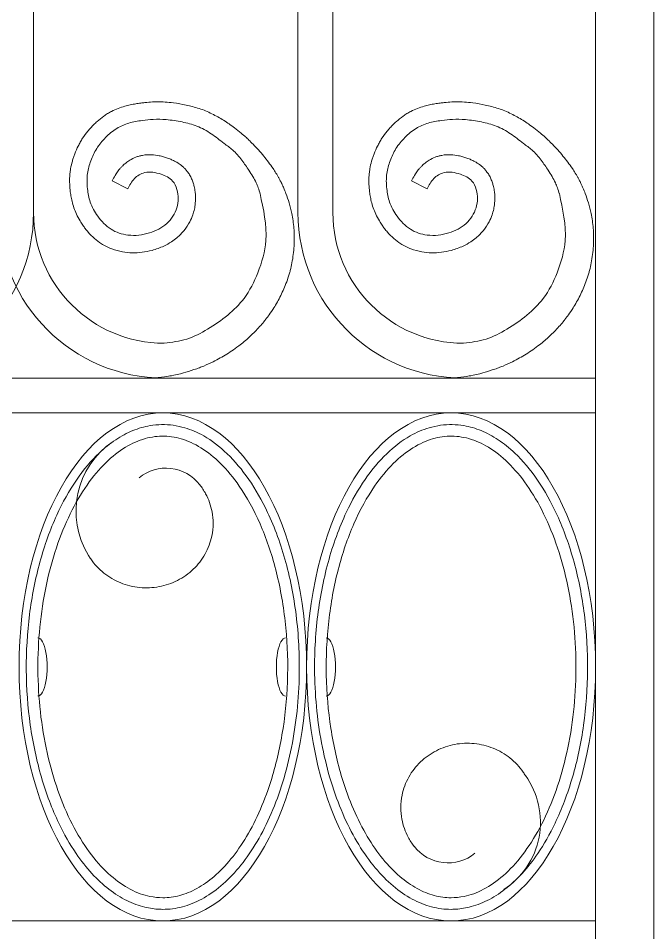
# Model space of a CAD drawing. Header units: millimetres. Extents: x -644 to 652, y 0 to 1491.
# Drawn here: x -157.5 to 0, y 324 to 550.8 of the extents above; entities that cross this region are included whole.
import ezdxf

# ---------------------------------------------------------------- set-up
doc = ezdxf.new("R2010")
doc.units = ezdxf.units.MM
doc.layers.add('ceco.net 171', color=7, linetype='Continuous')

msp = doc.modelspace()

# ---------------------------------------------------------------- linework, layer by layer
at = {"layer": 'ceco.net 171', "lineweight": 5}
for p, q in [((-14.4, 14.4), (-14.4, 1449.25)), ((0, 0), (0, 1449.25)), ((-88.17, 502.56), (-88.17, 771.12)), ((-79.53, 502.56), (-79.53, 769.17)), ((-153.72, 502.56), (-153.72, 628.29)), ((-130.38, 508.44), (-134.22, 510.43)), ((-56.19, 508.44), (-60.03, 510.43)), ((-300.6, 461.52), (-14.4, 461.52)), ((-300.6, 452.88), (-14.4, 452.88)), ((-300.6, 326.88), (-14.4, 326.88))]:
    msp.add_line(p, q, dxfattribs=at)
for centre, radius, start, end in [((-194.76, 502.56), 41.04, 270, 0), ((-121.32, 502.56), 41.04, 180, 270), ((-121.32, 502.56), 32.4, 180, 270), ((-47.13, 502.56), 41.04, 180, 270), ((-47.13, 502.56), 32.4, 180, 270), ((-122.34, 428.49), 20.86, 124.0545, 211.7023), ((-120.89, 428.61), 10.58, 37.6727, 129.1965), ((-47.92, 351.36), 19.84, 302.8685, 35.6953), ((-51.01, 351.86), 10.58, 217.6727, 309.1965)]:
    msp.add_arc(centre, radius, start, end, dxfattribs=at)
msp.add_ellipse((-121.68, 389.88), major_axis=(0, -63), ratio=0.565714, dxfattribs=at)
at = {"layer": 'ceco.net 171', "lineweight": 5, "extrusion": (0, 0, -1)}
msp.add_ellipse((-50.22, 389.88), major_axis=(0, -63), ratio=0.568571, dxfattribs=at)
at = {"layer": 'ceco.net 171', "lineweight": 5}
for centre in [(-152.64, 389.88), (-81.18, 389.87)]:
    msp.add_ellipse(centre, major_axis=(0, -7.2), ratio=0.320416, start_param=6.283185, end_param=9.424801, dxfattribs=at)
at = {"layer": 'ceco.net 171', "lineweight": 5, "extrusion": (0, 0, -1)}
msp.add_ellipse((-91.23, 389.87), major_axis=(0, -7.2), ratio=0.320416, start_param=6.283185, end_param=9.424801, dxfattribs=at)
at = {"layer": 'ceco.net 171', "lineweight": 5}
for points, knots in [([(-91.8, 508.91), (-91.94, 509.22), (-92.06, 509.46), (-92.22, 509.81), (-92.42, 510.21), (-92.71, 510.71), (-92.84, 510.98), (-93.04, 511.33), (-93.16, 511.59), (-93.37, 511.99), (-93.52, 512.17), (-93.88, 512.77), (-94.1, 513.15), (-94.72, 514), (-95.12, 514.59), (-95.88, 515.57), (-96.28, 516.08), (-97.11, 517.09), (-97.54, 517.64), (-98.39, 518.57), (-98.8, 518.98), (-99.68, 519.91), (-100.06, 520.25), (-100.6, 520.8), (-100.93, 521.15), (-101.38, 521.52), (-101.97, 522), (-102.82, 522.74), (-103.37, 523.19), (-104.31, 523.92), (-104.92, 524.31), (-105.59, 524.83), (-106.13, 525.18), (-107.53, 526.03), (-108.5, 526.56), (-110.55, 527.59), (-111.58, 528.03), (-113.73, 528.72), (-114.83, 529.01), (-116.96, 529.47), (-118, 529.65), (-119.74, 529.86), (-120.42, 529.93), (-121.8, 530.02), (-122.5, 530.04), (-123.54, 530.03), (-123.87, 530.02), (-124.86, 529.98), (-125.5, 529.92), (-126.46, 529.82), (-126.8, 529.78), (-127.34, 529.7), (-127.55, 529.68), (-127.97, 529.61), (-128.19, 529.58), (-128.84, 529.47), (-129.29, 529.39), (-130.19, 529.2), (-130.64, 529.09), (-131.65, 528.8), (-132.21, 528.61), (-133.32, 528.18), (-133.87, 527.93), (-134.74, 527.49), (-135.06, 527.3), (-135.7, 526.91), (-136.01, 526.71), (-136.9, 526.08), (-137.45, 525.64), (-138.26, 524.91), (-138.55, 524.63), (-139.08, 524.1), (-139.32, 523.84), (-139.8, 523.31), (-140.04, 523.04), (-140.72, 522.2), (-141.16, 521.61), (-141.77, 520.68), (-141.96, 520.36), (-142.32, 519.72), (-142.49, 519.4), (-142.97, 518.44), (-143.25, 517.79), (-143.61, 516.85), (-143.72, 516.55), (-143.92, 515.95), (-144.01, 515.65), (-144.28, 514.71), (-144.44, 514.06), (-144.61, 513.01), (-144.66, 512.64), (-144.73, 511.9), (-144.76, 511.53), (-144.8, 510.45), (-144.78, 509.75), (-144.71, 508.72), (-144.68, 508.38), (-144.59, 507.61), (-144.54, 507.17), (-144.39, 506.27), (-144.3, 505.82), (-144.06, 504.83), (-143.91, 504.29), (-143.54, 503.22), (-143.33, 502.7), (-142.82, 501.6), (-142.51, 501.03), (-141.97, 500.13), (-141.75, 499.78), (-141.31, 499.16), (-141.11, 498.87), (-140.67, 498.3), (-140.44, 498.02), (-139.72, 497.19), (-139.19, 496.64), (-138.08, 495.68), (-137.52, 495.25), (-136.5, 494.59), (-136.08, 494.36), (-135.22, 493.93), (-134.79, 493.74), (-133.47, 493.24), (-132.58, 493), (-130.86, 492.69), (-130.04, 492.61), (-128.41, 492.58), (-127.6, 492.62), (-125.97, 492.83), (-125.14, 492.99), (-123.84, 493.34), (-123.35, 493.5), (-122.37, 493.85), (-121.89, 494.05), (-120.77, 494.58), (-120.14, 494.93), (-119.07, 495.63), (-118.61, 495.97), (-117.85, 496.61), (-117.54, 496.9), (-116.94, 497.51), (-116.66, 497.83), (-115.86, 498.82), (-115.39, 499.54), (-114.7, 500.85), (-114.45, 501.42), (-114.09, 502.47), (-113.96, 502.93), (-113.75, 503.86), (-113.67, 504.34), (-113.52, 505.76), (-113.53, 506.73), (-113.71, 508.14), (-113.8, 508.59), (-113.98, 509.34), (-114.07, 509.65), (-114.27, 510.28), (-114.4, 510.6), (-114.68, 511.24), (-114.84, 511.57), (-115.22, 512.22), (-115.44, 512.55), (-115.85, 513.08), (-116.03, 513.29), (-116.39, 513.67), (-116.58, 513.84), (-117.14, 514.34), (-117.53, 514.62), (-118.29, 515.1), (-118.66, 515.3), (-119.34, 515.63), (-119.65, 515.76), (-120.15, 515.95), (-120.35, 516.03), (-120.71, 516.15), (-120.86, 516.2), (-121.19, 516.31), (-121.35, 516.36), (-121.85, 516.5), (-122.2, 516.59), (-123.17, 516.79), (-123.82, 516.89), (-125.21, 516.95), (-125.95, 516.91), (-127, 516.71), (-127.28, 516.64), (-127.83, 516.49), (-128.1, 516.4), (-128.88, 516.09), (-129.38, 515.84), (-130.21, 515.35), (-130.55, 515.11), (-131.13, 514.65), (-131.38, 514.43), (-131.78, 514.04), (-131.95, 513.87), (-132.26, 513.52), (-132.41, 513.35), (-132.81, 512.83), (-133.04, 512.49), (-133.57, 511.65), (-133.82, 511.18), (-134.1, 510.65), (-134.16, 510.54), (-134.22, 510.43)], [0, 0, 0, 0, 0.938689, 0.938689, 2.143991, 2.143991, 3.154332, 3.154332, 3.911141, 3.911141, 4.667949, 4.667949, 6.181566, 6.181566, 8.404073, 8.404073, 10.62658, 10.62658, 13.102091, 13.102091, 15.573724, 15.573724, 17.372488, 17.372488, 18.721921, 18.721921, 20.071354, 20.071354, 22.77022, 22.77022, 24.833062, 24.833062, 26.895903, 26.895903, 31.021587, 31.021587, 35.147271, 35.147271, 39.272955, 39.272955, 43.146545, 43.146545, 45.643216, 45.643216, 48.139887, 48.139887, 49.287545, 49.287545, 51.582861, 51.582861, 52.843849, 52.843849, 53.648432, 53.648432, 54.453014, 54.453014, 56.062179, 56.062179, 57.603868, 57.603868, 59.471659, 59.471659, 61.33945, 61.33945, 62.462031, 62.462031, 63.584612, 63.584612, 65.829775, 65.829775, 67.155027, 67.155027, 68.349006, 68.349006, 69.542986, 69.542986, 71.930946, 71.930946, 73.112753, 73.112753, 74.294561, 74.294561, 76.658176, 76.658176, 77.714632, 77.714632, 78.771088, 78.771088, 80.883999, 80.883999, 82.033908, 82.033908, 83.183817, 83.183817, 85.483635, 85.483635, 86.646911, 86.646911, 88.166115, 88.166115, 89.68532, 89.68532, 91.411182, 91.411182, 93.137045, 93.137045, 95.17609, 95.17609, 96.511033, 96.511033, 97.663327, 97.663327, 98.815621, 98.815621, 101.120208, 101.120208, 103.171393, 103.171393, 104.532647, 104.532647, 105.893901, 105.893901, 108.616409, 108.616409, 111.088189, 111.088189, 113.559969, 113.559969, 116.201891, 116.201891, 117.826451, 117.826451, 119.451011, 119.451011, 121.577799, 121.577799, 123.190034, 123.190034, 124.375334, 124.375334, 125.560633, 125.560633, 127.931233, 127.931233, 129.620785, 129.620785, 130.907206, 130.907206, 132.193628, 132.193628, 134.76647, 134.76647, 135.984627, 135.984627, 136.825306, 136.825306, 137.665984, 137.665984, 138.497459, 138.497459, 139.334354, 139.334354, 139.863337, 139.863337, 140.39232, 140.39232, 141.450285, 141.450285, 142.508251, 142.508251, 143.419386, 143.419386, 144.06149, 144.06149, 144.579644, 144.579644, 145.097798, 145.097798, 146.134107, 146.134107, 147.854073, 147.854073, 149.574039, 149.574039, 150.204177, 150.204177, 150.834315, 150.834315, 152.09459, 152.09459, 153.056236, 153.056236, 153.803314, 153.803314, 154.351666, 154.351666, 154.900017, 154.900017, 155.99672, 155.99672, 157.757892, 157.757892, 158.254283, 158.254283, 158.254283, 158.254283]), ([(-17.61, 508.91), (-17.75, 509.22), (-17.87, 509.46), (-18.03, 509.81), (-18.23, 510.21), (-18.53, 510.71), (-18.65, 510.98), (-18.85, 511.33), (-18.97, 511.59), (-19.19, 511.99), (-19.33, 512.17), (-19.69, 512.77), (-19.91, 513.15), (-20.53, 514), (-20.93, 514.59), (-21.69, 515.57), (-22.09, 516.08), (-22.92, 517.09), (-23.36, 517.64), (-24.2, 518.57), (-24.61, 518.98), (-25.49, 519.91), (-25.88, 520.25), (-26.41, 520.8), (-26.74, 521.15), (-27.19, 521.52), (-27.78, 522), (-28.63, 522.74), (-29.18, 523.19), (-30.13, 523.92), (-30.73, 524.31), (-31.4, 524.83), (-31.95, 525.18), (-33.34, 526.03), (-34.31, 526.56), (-36.36, 527.59), (-37.39, 528.03), (-39.55, 528.72), (-40.64, 529.01), (-42.77, 529.47), (-43.81, 529.65), (-45.55, 529.86), (-46.23, 529.93), (-47.61, 530.02), (-48.31, 530.04), (-49.35, 530.03), (-49.68, 530.02), (-50.67, 529.98), (-51.31, 529.92), (-52.28, 529.82), (-52.61, 529.78), (-53.15, 529.7), (-53.36, 529.68), (-53.78, 529.61), (-54, 529.58), (-54.65, 529.47), (-55.1, 529.39), (-56, 529.2), (-56.45, 529.09), (-57.46, 528.8), (-58.02, 528.61), (-59.13, 528.18), (-59.68, 527.93), (-60.55, 527.49), (-60.88, 527.3), (-61.51, 526.91), (-61.82, 526.71), (-62.71, 526.08), (-63.26, 525.64), (-64.07, 524.91), (-64.36, 524.63), (-64.89, 524.1), (-65.13, 523.84), (-65.61, 523.31), (-65.85, 523.04), (-66.54, 522.2), (-66.97, 521.61), (-67.58, 520.68), (-67.77, 520.36), (-68.13, 519.72), (-68.3, 519.4), (-68.78, 518.44), (-69.06, 517.79), (-69.42, 516.85), (-69.53, 516.55), (-69.73, 515.95), (-69.83, 515.65), (-70.09, 514.71), (-70.25, 514.06), (-70.42, 513.01), (-70.47, 512.64), (-70.55, 511.9), (-70.57, 511.53), (-70.61, 510.45), (-70.59, 509.75), (-70.52, 508.72), (-70.49, 508.38), (-70.41, 507.61), (-70.35, 507.17), (-70.2, 506.27), (-70.11, 505.82), (-69.87, 504.83), (-69.72, 504.29), (-69.35, 503.22), (-69.14, 502.7), (-68.63, 501.6), (-68.32, 501.03), (-67.78, 500.13), (-67.56, 499.78), (-67.12, 499.16), (-66.92, 498.87), (-66.48, 498.3), (-66.25, 498.02), (-65.53, 497.19), (-65, 496.64), (-63.89, 495.68), (-63.33, 495.25), (-62.31, 494.59), (-61.89, 494.36), (-61.03, 493.93), (-60.6, 493.74), (-59.29, 493.24), (-58.39, 493), (-56.67, 492.69), (-55.85, 492.61), (-54.22, 492.58), (-53.42, 492.62), (-51.78, 492.83), (-50.95, 492.99), (-49.65, 493.34), (-49.16, 493.5), (-48.19, 493.85), (-47.7, 494.05), (-46.58, 494.58), (-45.95, 494.93), (-44.88, 495.63), (-44.42, 495.97), (-43.66, 496.61), (-43.35, 496.9), (-42.76, 497.51), (-42.47, 497.83), (-41.67, 498.82), (-41.2, 499.54), (-40.51, 500.85), (-40.26, 501.42), (-39.9, 502.47), (-39.77, 502.93), (-39.56, 503.86), (-39.48, 504.34), (-39.33, 505.76), (-39.34, 506.73), (-39.52, 508.14), (-39.61, 508.59), (-39.79, 509.34), (-39.88, 509.65), (-40.09, 510.28), (-40.21, 510.6), (-40.49, 511.24), (-40.65, 511.57), (-41.03, 512.22), (-41.25, 512.55), (-41.67, 513.08), (-41.84, 513.29), (-42.2, 513.67), (-42.39, 513.84), (-42.95, 514.34), (-43.34, 514.62), (-44.1, 515.1), (-44.47, 515.3), (-45.15, 515.63), (-45.46, 515.76), (-45.96, 515.95), (-46.16, 516.03), (-46.52, 516.15), (-46.68, 516.2), (-47, 516.31), (-47.16, 516.36), (-47.66, 516.5), (-48.01, 516.59), (-48.99, 516.79), (-49.63, 516.89), (-51.02, 516.95), (-51.76, 516.91), (-52.81, 516.71), (-53.09, 516.64), (-53.64, 516.49), (-53.91, 516.4), (-54.69, 516.09), (-55.19, 515.84), (-56.02, 515.35), (-56.36, 515.11), (-56.94, 514.65), (-57.19, 514.43), (-57.6, 514.04), (-57.76, 513.87), (-58.07, 513.52), (-58.22, 513.35), (-58.62, 512.83), (-58.85, 512.49), (-59.38, 511.65), (-59.63, 511.18), (-59.91, 510.65), (-59.97, 510.54), (-60.03, 510.43)], [0, 0, 0, 0, 0.938689, 0.938689, 2.143991, 2.143991, 3.154332, 3.154332, 3.911141, 3.911141, 4.667949, 4.667949, 6.181566, 6.181566, 8.404073, 8.404073, 10.62658, 10.62658, 13.102091, 13.102091, 15.573724, 15.573724, 17.372488, 17.372488, 18.721921, 18.721921, 20.071354, 20.071354, 22.77022, 22.77022, 24.833062, 24.833062, 26.895903, 26.895903, 31.021587, 31.021587, 35.147271, 35.147271, 39.272955, 39.272955, 43.146545, 43.146545, 45.643216, 45.643216, 48.139887, 48.139887, 49.287545, 49.287545, 51.582861, 51.582861, 52.843849, 52.843849, 53.648432, 53.648432, 54.453014, 54.453014, 56.062179, 56.062179, 57.603868, 57.603868, 59.471659, 59.471659, 61.33945, 61.33945, 62.462031, 62.462031, 63.584612, 63.584612, 65.829775, 65.829775, 67.155027, 67.155027, 68.349006, 68.349006, 69.542986, 69.542986, 71.930946, 71.930946, 73.112753, 73.112753, 74.294561, 74.294561, 76.658176, 76.658176, 77.714632, 77.714632, 78.771088, 78.771088, 80.883999, 80.883999, 82.033908, 82.033908, 83.183817, 83.183817, 85.483635, 85.483635, 86.646911, 86.646911, 88.166115, 88.166115, 89.68532, 89.68532, 91.411182, 91.411182, 93.137045, 93.137045, 95.17609, 95.17609, 96.511033, 96.511033, 97.663327, 97.663327, 98.815621, 98.815621, 101.120208, 101.120208, 103.171393, 103.171393, 104.532647, 104.532647, 105.893901, 105.893901, 108.616409, 108.616409, 111.088189, 111.088189, 113.559969, 113.559969, 116.201891, 116.201891, 117.826451, 117.826451, 119.451011, 119.451011, 121.577799, 121.577799, 123.190034, 123.190034, 124.375334, 124.375334, 125.560633, 125.560633, 127.931233, 127.931233, 129.620785, 129.620785, 130.907206, 130.907206, 132.193628, 132.193628, 134.76647, 134.76647, 135.984627, 135.984627, 136.825306, 136.825306, 137.665984, 137.665984, 138.497459, 138.497459, 139.334354, 139.334354, 139.863337, 139.863337, 140.39232, 140.39232, 141.450285, 141.450285, 142.508251, 142.508251, 143.419386, 143.419386, 144.06149, 144.06149, 144.579644, 144.579644, 145.097798, 145.097798, 146.134107, 146.134107, 147.854073, 147.854073, 149.574039, 149.574039, 150.204177, 150.204177, 150.834315, 150.834315, 152.09459, 152.09459, 153.056236, 153.056236, 153.803314, 153.803314, 154.351666, 154.351666, 154.900017, 154.900017, 155.99672, 155.99672, 157.757892, 157.757892, 158.254283, 158.254283, 158.254283, 158.254283]), ([(-123.88, 461.51), (-120.88, 461.87), (-119.82, 462.06), (-118.89, 462.22), (-117.43, 462.57), (-115.74, 463.03), (-115, 463.32), (-113.45, 463.77), (-113, 463.94), (-112.24, 464.23), (-111.93, 464.35), (-110.72, 464.86), (-109.89, 465.24), (-108.64, 465.86), (-108, 466.19), (-106.31, 467.15), (-105.28, 467.79), (-103.59, 468.95), (-102.99, 469.39), (-102.09, 470.09), (-101.6, 470.49), (-100.79, 471.19), (-100.38, 471.54), (-99.26, 472.61), (-98.83, 473.04), (-97.88, 474.04), (-97.47, 474.5), (-96.86, 475.21), (-96.4, 475.77), (-96.25, 475.96), (-95.64, 476.75), (-95.29, 477.23), (-94.84, 477.88), (-93.79, 479.51), (-93.2, 480.51), (-92.11, 482.64), (-91.61, 483.77), (-90.91, 485.55), (-90.7, 486.17), (-90.4, 487.12), (-90.3, 487.44), (-90.13, 488.07), (-90.04, 488.39), (-89.82, 489.33), (-89.68, 489.96), (-89.34, 491.98), (-89.18, 493.43), (-89.06, 496.06), (-89.08, 497.38), (-89.29, 499.96), (-89.46, 501.15), (-90.1, 504.14), (-90.61, 505.82), (-91.27, 507.67), (-91.47, 508.16), (-91.8, 508.91)], [0, 0, 0, 0, 1.598518, 1.598518, 4.795553, 4.795553, 7.705451, 7.705451, 9.125533, 9.125533, 10.545615, 10.545615, 13.385778, 13.385778, 15.585729, 15.585729, 19.98563, 19.98563, 22.272801, 22.272801, 23.941363, 23.941363, 25.609926, 25.609926, 28.94705, 28.94705, 30.67089, 30.67089, 32.09649, 32.09649, 33.522089, 33.522089, 36.373287, 36.373287, 40.440864, 40.440864, 44.508441, 44.508441, 46.570601, 46.570601, 47.59231, 47.59231, 48.614019, 48.614019, 50.657437, 50.657437, 55.272886, 55.272886, 59.888335, 59.888335, 64.503784, 64.503784, 71.194231, 71.194231, 72.666347, 72.666347, 72.666347, 72.666347]), ([(-49.69, 461.51), (-46.7, 461.87), (-45.63, 462.06), (-44.7, 462.22), (-43.25, 462.57), (-41.55, 463.03), (-40.81, 463.32), (-39.26, 463.77), (-38.81, 463.94), (-38.05, 464.23), (-37.74, 464.35), (-36.53, 464.86), (-35.7, 465.24), (-34.45, 465.86), (-33.81, 466.19), (-32.12, 467.15), (-31.1, 467.79), (-29.4, 468.95), (-28.8, 469.39), (-27.9, 470.09), (-27.41, 470.49), (-26.6, 471.19), (-26.2, 471.54), (-25.07, 472.61), (-24.64, 473.04), (-23.69, 474.04), (-23.28, 474.5), (-22.67, 475.21), (-22.21, 475.77), (-22.06, 475.96), (-21.45, 476.75), (-21.1, 477.23), (-20.65, 477.88), (-19.6, 479.51), (-19.01, 480.51), (-17.92, 482.64), (-17.42, 483.77), (-16.72, 485.55), (-16.51, 486.17), (-16.21, 487.12), (-16.11, 487.44), (-15.94, 488.07), (-15.85, 488.39), (-15.63, 489.33), (-15.49, 489.96), (-15.15, 491.98), (-14.99, 493.43), (-14.87, 496.06), (-14.89, 497.38), (-15.1, 499.96), (-15.28, 501.15), (-15.92, 504.14), (-16.42, 505.82), (-17.09, 507.67), (-17.28, 508.16), (-17.61, 508.91)], [0, 0, 0, 0, 1.598518, 1.598518, 4.795553, 4.795553, 7.705451, 7.705451, 9.125533, 9.125533, 10.545615, 10.545615, 13.385778, 13.385778, 15.585729, 15.585729, 19.98563, 19.98563, 22.272801, 22.272801, 23.941363, 23.941363, 25.609926, 25.609926, 28.94705, 28.94705, 30.67089, 30.67089, 32.09649, 32.09649, 33.522089, 33.522089, 36.373287, 36.373287, 40.440864, 40.440864, 44.508441, 44.508441, 46.570601, 46.570601, 47.59231, 47.59231, 48.614019, 48.614019, 50.657437, 50.657437, 55.272886, 55.272886, 59.888335, 59.888335, 64.503784, 64.503784, 71.194231, 71.194231, 72.666347, 72.666347, 72.666347, 72.666347]), ([(-121.68, 329.76), (-120.07, 329.76), (-118.45, 329.97), (-115.23, 330.82), (-113.61, 331.46), (-110.43, 333.18), (-108.86, 334.26), (-105.79, 336.85), (-104.29, 338.37), (-101.43, 341.8), (-100.06, 343.72), (-97.5, 347.92), (-96.3, 350.2), (-94.12, 355.07), (-93.13, 357.66), (-91.39, 363.07), (-90.64, 365.9), (-89.39, 371.74), (-88.9, 374.74), (-88.18, 380.84), (-87.96, 383.95), (-87.75, 391.99), (-87.96, 396.95), (-89.08, 406.63), (-89.98, 411.35), (-92.4, 420.25), (-93.93, 424.43), (-97.11, 431.19), (-98.67, 433.93), (-102.04, 438.81), (-103.84, 440.95), (-107.61, 444.57), (-109.56, 446.05), (-113.09, 448.05), (-114.65, 448.72), (-117.17, 449.47), (-118.13, 449.68), (-120.05, 449.95), (-121.01, 450.01), (-122.93, 449.98), (-123.89, 449.89), (-126.28, 449.48), (-127.71, 449.07), (-130.55, 447.9), (-131.96, 447.15), (-134.75, 445.3), (-136.12, 444.2), (-139.44, 441.05), (-141.34, 438.8), (-144.88, 433.63), (-146.51, 430.72), (-149.6, 423.96), (-151.01, 420.04), (-153.28, 411.75), (-154.14, 407.36), (-155.28, 398.37), (-155.55, 393.75), (-155.49, 384.53), (-155.15, 379.93), (-153.89, 370.99), (-152.96, 366.65), (-150.58, 358.46), (-149.12, 354.61), (-146.15, 348.4), (-144.72, 345.9), (-141.94, 341.82), (-140.62, 340.15), (-137.89, 337.17), (-136.47, 335.86), (-133.58, 333.62), (-132.11, 332.69), (-129.14, 331.21), (-127.63, 330.66), (-124.91, 330), (-123.69, 329.83), (-122.2, 329.77), (-121.94, 329.76), (-121.68, 329.76)], [0, 0, 0, 0, 0.152478, 0.152478, 0.304956, 0.304956, 0.457433, 0.457433, 0.609911, 0.609911, 0.762389, 0.762389, 0.914867, 0.914867, 1.067344, 1.067344, 1.219822, 1.219822, 1.3723, 1.3723, 1.524778, 1.524778, 1.766377, 1.766377, 2.007976, 2.007976, 2.249575, 2.249575, 2.440183, 2.440183, 2.63079, 2.63079, 2.821398, 2.821398, 2.969314, 2.969314, 3.060015, 3.060015, 3.150715, 3.150715, 3.241416, 3.241416, 3.376364, 3.376364, 3.511313, 3.511313, 3.646262, 3.646262, 3.847082, 3.847082, 4.047902, 4.047902, 4.273412, 4.273412, 4.498922, 4.498922, 4.724431, 4.724431, 4.949941, 4.949941, 5.175258, 5.175258, 5.400574, 5.400574, 5.575016, 5.575016, 5.717021, 5.717021, 5.859026, 5.859026, 6.001031, 6.001031, 6.143036, 6.143036, 6.258452, 6.258452, 6.283185, 6.283185, 6.283185, 6.283185]), ([(-50.22, 329.76), (-51.83, 329.76), (-53.45, 329.97), (-56.67, 330.82), (-58.29, 331.46), (-61.47, 333.18), (-63.04, 334.26), (-66.11, 336.85), (-67.61, 338.37), (-70.47, 341.8), (-71.84, 343.72), (-74.4, 347.92), (-75.6, 350.2), (-77.78, 355.07), (-78.77, 357.66), (-80.51, 363.07), (-81.26, 365.9), (-82.51, 371.74), (-83, 374.74), (-83.72, 380.84), (-83.94, 383.95), (-84.15, 391.99), (-83.94, 396.95), (-82.82, 406.63), (-81.92, 411.35), (-79.5, 420.25), (-77.97, 424.43), (-74.79, 431.19), (-73.23, 433.93), (-69.86, 438.81), (-68.06, 440.95), (-64.29, 444.57), (-62.34, 446.05), (-58.81, 448.05), (-57.25, 448.72), (-54.73, 449.47), (-53.77, 449.68), (-51.85, 449.95), (-50.89, 450.01), (-48.97, 449.98), (-48.01, 449.89), (-45.62, 449.48), (-44.19, 449.07), (-41.35, 447.9), (-39.94, 447.15), (-37.15, 445.3), (-35.78, 444.2), (-32.46, 441.05), (-30.56, 438.8), (-27.02, 433.63), (-25.39, 430.72), (-22.3, 423.96), (-20.89, 420.04), (-18.62, 411.75), (-17.76, 407.36), (-16.62, 398.37), (-16.35, 393.75), (-16.41, 384.53), (-16.75, 379.93), (-18.01, 370.99), (-18.94, 366.65), (-21.32, 358.46), (-22.78, 354.61), (-25.75, 348.4), (-27.18, 345.9), (-29.96, 341.82), (-31.28, 340.15), (-34.01, 337.17), (-35.43, 335.86), (-38.32, 333.62), (-39.79, 332.69), (-42.76, 331.21), (-44.27, 330.66), (-46.99, 330), (-48.21, 329.83), (-49.7, 329.77), (-49.96, 329.76), (-50.22, 329.76)], [0, 0, 0, 0, 0.152478, 0.152478, 0.304956, 0.304956, 0.457433, 0.457433, 0.609911, 0.609911, 0.762389, 0.762389, 0.914867, 0.914867, 1.067344, 1.067344, 1.219822, 1.219822, 1.3723, 1.3723, 1.524778, 1.524778, 1.766377, 1.766377, 2.007976, 2.007976, 2.249575, 2.249575, 2.440183, 2.440183, 2.63079, 2.63079, 2.821398, 2.821398, 2.969314, 2.969314, 3.060015, 3.060015, 3.150715, 3.150715, 3.241416, 3.241416, 3.376364, 3.376364, 3.511313, 3.511313, 3.646262, 3.646262, 3.847082, 3.847082, 4.047902, 4.047902, 4.273412, 4.273412, 4.498922, 4.498922, 4.724431, 4.724431, 4.949941, 4.949941, 5.175258, 5.175258, 5.400574, 5.400574, 5.575016, 5.575016, 5.717021, 5.717021, 5.859026, 5.859026, 6.001031, 6.001031, 6.143036, 6.143036, 6.258452, 6.258452, 6.283185, 6.283185, 6.283185, 6.283185]), ([(-121.68, 332.64), (-120.29, 332.64), (-118.9, 332.82), (-116.09, 333.58), (-114.67, 334.15), (-111.81, 335.72), (-110.37, 336.73), (-107.53, 339.17), (-106.13, 340.62), (-103.43, 343.93), (-102.13, 345.8), (-99.69, 349.92), (-98.54, 352.17), (-96.46, 356.98), (-95.51, 359.55), (-93.49, 366.15), (-92.54, 370.32), (-91.21, 378.96), (-90.83, 383.42), (-90.65, 392.38), (-90.86, 396.88), (-91.86, 405.66), (-92.65, 409.95), (-94.74, 418.05), (-96.05, 421.88), (-99.1, 428.85), (-100.84, 432), (-104.19, 436.86), (-105.75, 438.73), (-108.95, 441.91), (-110.59, 443.21), (-113.86, 445.24), (-115.49, 445.97), (-118.71, 446.92), (-120.29, 447.14), (-123.47, 447.1), (-125.06, 446.84), (-128.28, 445.81), (-129.91, 445.03), (-133.19, 442.9), (-134.82, 441.55), (-138.01, 438.28), (-139.56, 436.35), (-142.48, 431.99), (-143.85, 429.55), (-146.34, 424.22), (-147.46, 421.34), (-149.4, 415.25), (-150.21, 412.03), (-151.51, 405.39), (-151.98, 401.95), (-152.57, 394.98), (-152.69, 391.45), (-152.55, 384.4), (-152.3, 380.89), (-151.45, 374.01), (-150.84, 370.64), (-149.3, 364.17), (-148.37, 361.07), (-146.21, 355.23), (-144.99, 352.5), (-142.33, 347.52), (-140.88, 345.26), (-137.84, 341.28), (-136.25, 339.57), (-133.01, 336.72), (-131.37, 335.59), (-128.1, 333.87), (-126.48, 333.3), (-123.81, 332.75), (-122.75, 332.64), (-121.68, 332.64)], [0, 0, 0, 0, 0.155219, 0.155219, 0.310438, 0.310438, 0.465656, 0.465656, 0.620875, 0.620875, 0.776094, 0.776094, 0.931313, 0.931313, 1.086532, 1.086532, 1.312049, 1.312049, 1.537566, 1.537566, 1.763084, 1.763084, 1.988601, 1.988601, 2.214118, 2.214118, 2.439636, 2.439636, 2.616989, 2.616989, 2.794342, 2.794342, 2.971696, 2.971696, 3.149049, 3.149049, 3.326402, 3.326402, 3.503755, 3.503755, 3.681109, 3.681109, 3.858462, 3.858462, 4.035815, 4.035815, 4.213169, 4.213169, 4.390522, 4.390522, 4.567875, 4.567875, 4.745229, 4.745229, 4.922582, 4.922582, 5.099935, 5.099935, 5.277289, 5.277289, 5.454642, 5.454642, 5.631995, 5.631995, 5.809349, 5.809349, 5.986702, 5.986702, 6.164055, 6.164055, 6.283185, 6.283185, 6.283185, 6.283185]), ([(-50.22, 332.64), (-51.61, 332.64), (-53, 332.82), (-55.81, 333.58), (-57.23, 334.15), (-60.09, 335.72), (-61.53, 336.73), (-64.37, 339.17), (-65.77, 340.62), (-68.47, 343.93), (-69.77, 345.8), (-72.21, 349.92), (-73.36, 352.17), (-75.44, 356.98), (-76.39, 359.55), (-78.41, 366.15), (-79.36, 370.32), (-80.69, 378.96), (-81.07, 383.42), (-81.25, 392.38), (-81.04, 396.88), (-80.04, 405.66), (-79.25, 409.95), (-77.16, 418.05), (-75.85, 421.88), (-72.8, 428.85), (-71.06, 432), (-67.71, 436.86), (-66.15, 438.73), (-62.95, 441.91), (-61.31, 443.21), (-58.04, 445.24), (-56.41, 445.97), (-53.19, 446.92), (-51.61, 447.14), (-48.43, 447.1), (-46.84, 446.84), (-43.62, 445.81), (-41.99, 445.03), (-38.71, 442.9), (-37.08, 441.55), (-33.89, 438.28), (-32.34, 436.35), (-29.42, 431.99), (-28.05, 429.55), (-25.56, 424.22), (-24.44, 421.34), (-22.5, 415.25), (-21.69, 412.03), (-20.39, 405.39), (-19.92, 401.95), (-19.33, 394.98), (-19.21, 391.45), (-19.35, 384.4), (-19.6, 380.89), (-20.45, 374.01), (-21.06, 370.64), (-22.6, 364.17), (-23.53, 361.07), (-25.69, 355.23), (-26.91, 352.5), (-29.57, 347.52), (-31.02, 345.26), (-34.06, 341.28), (-35.65, 339.57), (-38.89, 336.72), (-40.53, 335.59), (-43.8, 333.87), (-45.42, 333.3), (-48.09, 332.75), (-49.15, 332.64), (-50.22, 332.64)], [0, 0, 0, 0, 0.155219, 0.155219, 0.310438, 0.310438, 0.465656, 0.465656, 0.620875, 0.620875, 0.776094, 0.776094, 0.931313, 0.931313, 1.086532, 1.086532, 1.312049, 1.312049, 1.537566, 1.537566, 1.763084, 1.763084, 1.988601, 1.988601, 2.214118, 2.214118, 2.439636, 2.439636, 2.616989, 2.616989, 2.794342, 2.794342, 2.971696, 2.971696, 3.149049, 3.149049, 3.326402, 3.326402, 3.503755, 3.503755, 3.681109, 3.681109, 3.858462, 3.858462, 4.035815, 4.035815, 4.213169, 4.213169, 4.390522, 4.390522, 4.567875, 4.567875, 4.745229, 4.745229, 4.922582, 4.922582, 5.099935, 5.099935, 5.277289, 5.277289, 5.454642, 5.454642, 5.631995, 5.631995, 5.809349, 5.809349, 5.986702, 5.986702, 6.164055, 6.164055, 6.283185, 6.283185, 6.283185, 6.283185]), ([(-140.09, 417.53), (-139.91, 417.23), (-139.73, 416.94), (-138.63, 415.34), (-137.53, 414.16), (-135.02, 412.16), (-133.61, 411.34), (-130.62, 410.14), (-129.04, 409.75), (-125.82, 409.43), (-124.19, 409.5), (-121.01, 410.1), (-119.47, 410.62), (-116.6, 412.08), (-115.27, 413.02), (-112.96, 415.23), (-111.97, 416.51), (-110.42, 419.29), (-109.86, 420.8), (-109.32, 423.38), (-109.21, 424.44), (-109.21, 425.49), (-109.21, 426.45), (-109.3, 427.41), (-109.77, 429.92), (-110.31, 431.43), (-111.48, 433.62), (-111.97, 434.37), (-112.51, 435.08)], [3.659961, 3.659961, 3.659961, 3.659961, 3.723646, 3.723646, 4.019041, 4.019041, 4.314436, 4.314436, 4.609831, 4.609831, 4.905226, 4.905226, 5.200621, 5.200621, 5.496016, 5.496016, 5.791411, 5.791411, 6.086806, 6.086806, 6.283185, 6.283185, 6.283185, 6.462091, 6.462091, 6.757486, 6.757486, 6.922732, 6.922732, 6.922732, 6.922732]), ([(-31.81, 362.94), (-31.99, 363.24), (-32.17, 363.53), (-33.27, 365.12), (-34.37, 366.31), (-36.88, 368.31), (-38.29, 369.12), (-41.28, 370.33), (-42.86, 370.72), (-46.08, 371.04), (-47.71, 370.97), (-50.89, 370.37), (-52.43, 369.85), (-55.3, 368.38), (-56.63, 367.45), (-58.94, 365.23), (-59.93, 363.96), (-61.48, 361.18), (-62.04, 359.67), (-62.58, 357.08), (-62.69, 356.03), (-62.69, 354.98), (-62.69, 354.01), (-62.6, 353.05), (-62.13, 350.55), (-61.59, 349.03), (-60.42, 346.85), (-59.93, 346.09), (-59.39, 345.39)], [3.659961, 3.659961, 3.659961, 3.659961, 3.723646, 3.723646, 4.019041, 4.019041, 4.314436, 4.314436, 4.609831, 4.609831, 4.905226, 4.905226, 5.200621, 5.200621, 5.496016, 5.496016, 5.791411, 5.791411, 6.086806, 6.086806, 6.283185, 6.283185, 6.283185, 6.462091, 6.462091, 6.757486, 6.757486, 6.922732, 6.922732, 6.922732, 6.922732])]:
    msp.add_open_spline(points, degree=3, knots=knots, dxfattribs=at)
for points in [[(-97.55, 507.16), (-98.05, 508.74), (-98.54, 509.93), (-100.32, 513.06), (-102.08, 515.53), (-104.39, 518.11), (-106.48, 519.72), (-109.68, 522.11), (-113.22, 524.01), (-116.9, 525.04), (-120.87, 525.62), (-124.04, 525.69), (-126.75, 525.42), (-130.06, 524.76), (-133.09, 523.44), (-135.85, 521.21), (-138.07, 518.43), (-139.53, 515.41), (-140.35, 512.3), (-140.34, 508.47), (-139.65, 505.18), (-137.81, 501.69), (-134.51, 498.45), (-130.32, 497), (-124.95, 497.53), (-120.7, 499.86), (-118.21, 503.78), (-118.18, 508.3), (-119.24, 510.38), (-122.12, 512.07), (-126.15, 512.47), (-128.72, 510.99), (-130.38, 508.44)], [(-23.36, 507.16), (-23.86, 508.74), (-24.36, 509.93), (-26.14, 513.06), (-27.89, 515.53), (-30.2, 518.11), (-32.29, 519.72), (-35.49, 522.11), (-39.03, 524.01), (-42.71, 525.04), (-46.68, 525.62), (-49.86, 525.69), (-52.56, 525.42), (-55.87, 524.76), (-58.91, 523.44), (-61.66, 521.21), (-63.88, 518.43), (-65.34, 515.41), (-66.16, 512.3), (-66.15, 508.47), (-65.46, 505.18), (-63.62, 501.69), (-60.32, 498.45), (-56.14, 497), (-50.76, 497.53), (-46.52, 499.86), (-44.03, 503.78), (-43.99, 508.3), (-45.05, 510.38), (-47.93, 512.07), (-51.96, 512.47), (-54.53, 510.99), (-56.19, 508.44)], [(-121.32, 470.16), (-115.75, 471.21), (-110.57, 473.65), (-105.6, 477.14), (-101.55, 481.29), (-98.13, 487.63), (-96.15, 495.62), (-97.58, 507.3)], [(-47.13, 470.16), (-41.56, 471.21), (-36.39, 473.65), (-31.42, 477.14), (-27.36, 481.29), (-23.94, 487.63), (-21.96, 495.62), (-23.39, 507.3)]]:
    msp.add_spline(points, degree=3, dxfattribs=at)

doc.saveas('drawing.dxf')
